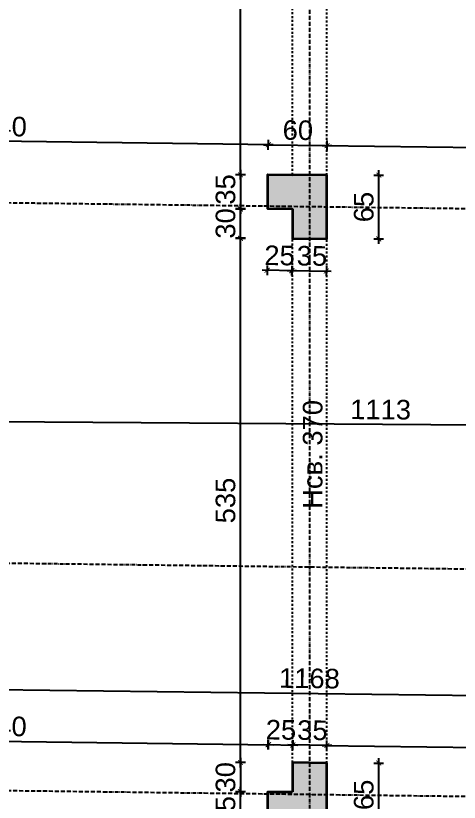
# Model space of a CAD drawing. Header units: inches. Extents: x -72385 to 39588, y -6525 to 66685.
# Drawn here: x -42025 to -41572, y 8767 to 9570 of the extents above; entities that cross this region are included whole.
import ezdxf

# ---------------------------------------------------------------- set-up
doc = ezdxf.new("R2010")
doc.units = ezdxf.units.IN
doc.header["$MEASUREMENT"] = 0
doc.linetypes.add('DashDot', pattern=[0.6, 0.4, -0.1, 0, -0.1])
doc.linetypes.add('Hidden', pattern=[0.4, 0.2, -0.2])
for name, color, linetype, lineweight in [('Линия на разрез', 252, 'DashDot', 25), ('Надписи Hсв', 252, 'Continuous', 25), ('Надписи коти вътрешни', 252, 'Continuous', 25), ('Оси', 252, 'DashDot', 25), ('Пунктир', 253, 'Hidden', 25), ('Разрезни линии', 7, 'Continuous', 35), ('Щрих стени', 254, 'Continuous', 25)]:
    doc.layers.add(name, color=color, linetype=linetype, lineweight=lineweight)
doc.styles.add('Arial Regular', font='arial.ttf')
doc.styles.get("Standard").update_dxf_attribs({"font": 'arial.ttf'})
doc.dimstyles.new('Annotative', dxfattribs={"dimscale": 0, "dimtxt": 20, "dimasz": 5, "dimexe": 5, "dimexo": 5, "dimgap": 5, "dimtad": 1, "dimdec": 0, "dimzin": 0, "dimdsep": 46, "dimtxsty": 'Standard', "dimblk": 'ARCHTICK', "dimcen": 5, "dimdle": 5, "dimadec": 0, "dimazin": 0, "dimtfac": 1, "dimtdec": 0, "dimtofl": 0, "dimtmove": 0, "dimatfit": 3, "dimldrblk": 'ARCHTICK', "dimfxl": 5, "dimfxlon": 1, "dimtolj": 1, "dimtzin": 0, "dimarcsym": 1})

# ---------------------------------------------------------------- blocks, each defined once
blk = doc.blocks.new('_ArchTick')
at = {"color": 0, "linetype": 'ByBlock', "const_width": 0.15}
blk.add_lwpolyline([(-0.5, -0.5), (0.5, 0.5)], dxfattribs=at)
blk = doc.blocks.new('*D1532')
at = {"layer": 'Defpoints', "color": 0, "ltscale": 50, "transparency": 16777216}
for p in [(-41707.34, 8807.32), (-41654.2, 8807.32), (-41707.34, 8742.32)]:
    blk.add_point(p, dxfattribs=at)
at = {"layer": 'Надписи коти вътрешни', "color": 0, "lineweight": -2, "ltscale": 50, "transparency": 16777216}
for p, q in [((-41654.2, 8737.32), (-41654.2, 8812.32)), ((-41659.2, 8807.32), (-41649.2, 8807.32)), ((-41659.2, 8742.32), (-41649.2, 8742.32))]:
    blk.add_line(p, q, dxfattribs=at)
at = {"layer": 'Надписи коти вътрешни', "color": 0, "lineweight": -2, "ltscale": 50, "transparency": 16777216, "xscale": 5, "yscale": 5, "zscale": 5}
for p, rotation in [((-41654.2, 8807.32), 90), ((-41654.2, 8742.32), 270)]:
    blk.add_blockref('_ArchTick', p, dxfattribs=dict(at, rotation=rotation))
at = {"layer": 'Надписи коти вътрешни', "color": 0, "ltscale": 50, "transparency": 16777216, "insert": (-41669.41, 8774.82), "char_height": 20, "attachment_point": 5, "rotation": 90}
blk.add_mtext('\\A1;65', dxfattribs=at)
blk = doc.blocks.new('*D1534')
at = {"layer": 'Defpoints', "color": 0, "ltscale": 50, "transparency": 16777216}
for p in [(-41795.34, 8778.08), (-41767.34, 8778.08), (-41767.34, 8743.08)]:
    blk.add_point(p, dxfattribs=at)
at = {"layer": 'Надписи коти вътрешни', "color": 0, "lineweight": -2, "ltscale": 50, "transparency": 16777216}
for p, q in [((-41790.34, 8778.08), (-41800.34, 8778.08)), ((-41795.34, 8738.08), (-41795.34, 8783.08)), ((-41790.34, 8743.08), (-41800.34, 8743.08))]:
    blk.add_line(p, q, dxfattribs=at)
at = {"layer": 'Надписи коти вътрешни', "color": 0, "lineweight": -2, "ltscale": 50, "transparency": 16777216, "xscale": 5, "yscale": 5, "zscale": 5}
for p, rotation in [((-41795.34, 8778.08), 90), ((-41795.34, 8743.08), 270)]:
    blk.add_blockref('_ArchTick', p, dxfattribs=dict(at, rotation=rotation))
at = {"layer": 'Надписи коти вътрешни', "color": 0, "ltscale": 50, "transparency": 16777216, "insert": (-41810.56, 8758.08), "char_height": 20, "attachment_point": 5, "rotation": 90}
blk.add_mtext('\\A1;35', dxfattribs=at)
blk = doc.blocks.new('*D1535')
at = {"layer": 'Defpoints', "color": 0, "ltscale": 50, "transparency": 16777216}
for p in [(-41742.34, 8807.77), (-41795.34, 8777.76), (-41742.34, 8777.76)]:
    blk.add_point(p, dxfattribs=at)
at = {"layer": 'Надписи коти вътрешни', "color": 0, "lineweight": -2, "ltscale": 50, "transparency": 16777216}
for p, q in [((-41795.34, 8812.77), (-41795.34, 8772.76)), ((-41790.34, 8807.77), (-41800.34, 8807.77)), ((-41790.34, 8777.76), (-41800.34, 8777.76))]:
    blk.add_line(p, q, dxfattribs=at)
at = {"layer": 'Надписи коти вътрешни', "color": 0, "lineweight": -2, "ltscale": 50, "transparency": 16777216, "xscale": 5, "yscale": 5, "zscale": 5}
for p, rotation in [((-41795.34, 8807.77), 90), ((-41795.34, 8777.76), 270)]:
    blk.add_blockref('_ArchTick', p, dxfattribs=dict(at, rotation=rotation))
at = {"layer": 'Надписи коти вътрешни', "color": 0, "ltscale": 50, "transparency": 16777216, "insert": (-41810.56, 8792.77), "char_height": 20, "attachment_point": 5, "rotation": 90}
blk.add_mtext('\\A1;30', dxfattribs=at)
blk = doc.blocks.new('*D1536')
at = {"layer": 'Defpoints', "color": 0, "ltscale": 50, "transparency": 16777216}
for p in [(-41795.34, 9342.81), (-41742.34, 9342.81), (-41742.34, 8807.77)]:
    blk.add_point(p, dxfattribs=at)
at = {"layer": 'Надписи коти вътрешни', "color": 0, "lineweight": -2, "ltscale": 50, "transparency": 16777216}
for p, q in [((-41795.34, 8802.77), (-41795.34, 9347.81)), ((-41790.34, 9342.81), (-41800.34, 9342.81)), ((-41790.34, 8807.77), (-41800.34, 8807.77))]:
    blk.add_line(p, q, dxfattribs=at)
at = {"layer": 'Надписи коти вътрешни', "color": 0, "lineweight": -2, "ltscale": 50, "transparency": 16777216, "xscale": 5, "yscale": 5, "zscale": 5}
for p, rotation in [((-41795.34, 9342.81), 90), ((-41795.34, 8807.77), 270)]:
    blk.add_blockref('_ArchTick', p, dxfattribs=dict(at, rotation=rotation))
at = {"layer": 'Надписи коти вътрешни', "color": 0, "ltscale": 50, "transparency": 16777216, "insert": (-41810.56, 9075.29), "char_height": 20, "attachment_point": 5, "rotation": 90}
blk.add_mtext('\\A1;535', dxfattribs=at)
blk = doc.blocks.new('*D1538')
at = {"layer": 'Defpoints', "color": 0, "ltscale": 50, "transparency": 16777216}
for p in [(-41707.34, 9407.37), (-41654.2, 9407.37), (-41707.34, 9342.36)]:
    blk.add_point(p, dxfattribs=at)
at = {"layer": 'Надписи коти вътрешни', "color": 0, "lineweight": -2, "ltscale": 50, "transparency": 16777216}
for p, q in [((-41654.2, 9337.36), (-41654.2, 9412.37)), ((-41659.2, 9407.37), (-41649.2, 9407.37)), ((-41659.2, 9342.36), (-41649.2, 9342.36))]:
    blk.add_line(p, q, dxfattribs=at)
at = {"layer": 'Надписи коти вътрешни', "color": 0, "lineweight": -2, "ltscale": 50, "transparency": 16777216, "xscale": 5, "yscale": 5, "zscale": 5}
for p, rotation in [((-41654.2, 9407.37), 90), ((-41654.2, 9342.36), 270)]:
    blk.add_blockref('_ArchTick', p, dxfattribs=dict(at, rotation=rotation))
at = {"layer": 'Надписи коти вътрешни', "color": 0, "ltscale": 50, "transparency": 16777216, "insert": (-41669.41, 9374.87), "char_height": 20, "attachment_point": 5, "rotation": 90}
blk.add_mtext('\\A1;65', dxfattribs=at)
blk = doc.blocks.new('*D1539')
at = {"layer": 'Defpoints', "color": 0, "ltscale": 50, "transparency": 16777216}
for p in [(-41795.34, 9373.13), (-41767.4, 9373.13), (-41767.34, 9343.13)]:
    blk.add_point(p, dxfattribs=at)
at = {"layer": 'Надписи коти вътрешни', "color": 0, "lineweight": -2, "ltscale": 50, "transparency": 16777216}
for p, q in [((-41795.34, 9338.13), (-41795.34, 9378.13)), ((-41790.34, 9373.13), (-41800.34, 9373.13)), ((-41790.34, 9343.13), (-41800.34, 9343.13))]:
    blk.add_line(p, q, dxfattribs=at)
at = {"layer": 'Надписи коти вътрешни', "color": 0, "lineweight": -2, "ltscale": 50, "transparency": 16777216, "xscale": 5, "yscale": 5, "zscale": 5}
for p, rotation in [((-41795.34, 9373.13), 90), ((-41795.34, 9343.13), 270)]:
    blk.add_blockref('_ArchTick', p, dxfattribs=dict(at, rotation=rotation))
at = {"layer": 'Надписи коти вътрешни', "color": 0, "ltscale": 50, "transparency": 16777216, "insert": (-41810.56, 9358.13), "char_height": 20, "attachment_point": 5, "rotation": 90}
blk.add_mtext('\\A1;30', dxfattribs=at)
blk = doc.blocks.new('*D1540')
at = {"layer": 'Defpoints', "color": 0, "ltscale": 50, "transparency": 16777216}
for p in [(-41742.34, 9407.82), (-41795.34, 9372.81), (-41742.4, 9372.81)]:
    blk.add_point(p, dxfattribs=at)
at = {"layer": 'Надписи коти вътрешни', "color": 0, "lineweight": -2, "ltscale": 50, "transparency": 16777216}
for p, q in [((-41795.34, 9412.82), (-41795.34, 9367.81)), ((-41790.34, 9407.82), (-41800.34, 9407.82)), ((-41790.34, 9372.81), (-41800.34, 9372.81))]:
    blk.add_line(p, q, dxfattribs=at)
at = {"layer": 'Надписи коти вътрешни', "color": 0, "lineweight": -2, "ltscale": 50, "transparency": 16777216, "xscale": 5, "yscale": 5, "zscale": 5}
for p, rotation in [((-41795.34, 9407.82), 90), ((-41795.34, 9372.81), 270)]:
    blk.add_blockref('_ArchTick', p, dxfattribs=dict(at, rotation=rotation))
at = {"layer": 'Надписи коти вътрешни', "color": 0, "ltscale": 50, "transparency": 16777216, "insert": (-41810.56, 9392.81), "char_height": 20, "attachment_point": 5, "rotation": 90}
blk.add_mtext('\\A1;35', dxfattribs=at)
blk = doc.blocks.new('*D1541')
at = {"layer": 'Defpoints', "color": 0, "ltscale": 50, "transparency": 16777216}
for p in [(-41795.34, 9932.86), (-41742.46, 9932.86), (-41742.34, 9407.82)]:
    blk.add_point(p, dxfattribs=at)
at = {"layer": 'Надписи коти вътрешни', "color": 0, "lineweight": -2, "ltscale": 50, "transparency": 16777216}
for p, q in [((-41790.34, 9932.86), (-41800.34, 9932.86)), ((-41795.34, 9402.82), (-41795.34, 9937.86)), ((-41790.34, 9407.82), (-41800.34, 9407.82))]:
    blk.add_line(p, q, dxfattribs=at)
at = {"layer": 'Надписи коти вътрешни', "color": 0, "lineweight": -2, "ltscale": 50, "transparency": 16777216, "xscale": 5, "yscale": 5, "zscale": 5}
for p, rotation in [((-41795.34, 9932.86), 90), ((-41795.34, 9407.82), 270)]:
    blk.add_blockref('_ArchTick', p, dxfattribs=dict(at, rotation=rotation))
at = {"layer": 'Надписи коти вътрешни', "color": 0, "ltscale": 50, "transparency": 16777216, "insert": (-41810.56, 9670.34), "char_height": 20, "attachment_point": 5, "rotation": 90}
blk.add_mtext('\\A1;525', dxfattribs=at)
blk = doc.blocks.new('*D5398')
at = {"layer": 'Defpoints', "color": 0, "ltscale": 50, "transparency": 16777216}
for p in [(-41767.11, 8826.06), (-42307.34, 8814.96), (-41767.34, 8808.09)]:
    blk.add_point(p, dxfattribs=at)
at = {"layer": 'Надписи коти вътрешни', "color": 0, "lineweight": -2, "ltscale": 50, "transparency": 16777216}
for p, q in [((-42312.11, 8833), (-41762.11, 8826)), ((-42307.17, 8827.93), (-42307.04, 8837.93)), ((-41767.17, 8821.06), (-41767.04, 8831.06))]:
    blk.add_line(p, q, dxfattribs=at)
at = {"layer": 'Надписи коти вътрешни', "color": 0, "lineweight": -2, "ltscale": 50, "transparency": 16777216, "xscale": 5, "yscale": 5, "zscale": 5}
for p, rotation in [((-42307.11, 8832.93), 179.2706286525482), ((-41767.11, 8826.06), 359.2706286525482)]:
    blk.add_blockref('_ArchTick', p, dxfattribs=dict(at, rotation=rotation))
at = {"layer": 'Надписи коти вътрешни', "color": 0, "ltscale": 50, "transparency": 16777216, "insert": (-42036.91, 8844.71), "char_height": 20, "attachment_point": 5, "rotation": 359.27063}
blk.add_mtext('\\A1;540', dxfattribs=at)
blk = doc.blocks.new('*D1604')
at = {"layer": 'Defpoints', "color": 0, "ltscale": 50, "transparency": 16777216}
for p in [(-41742.11, 8825.74), (-41742.34, 8807.77), (-41707.34, 8807.32)]:
    blk.add_point(p, dxfattribs=at)
at = {"layer": 'Надписи коти вътрешни', "color": 0, "lineweight": -2, "ltscale": 50, "transparency": 16777216}
for p, q in [((-41702.11, 8825.23), (-41747.11, 8825.8)), ((-41742.17, 8820.74), (-41742.04, 8830.74)), ((-41707.17, 8820.3), (-41707.04, 8830.29))]:
    blk.add_line(p, q, dxfattribs=at)
at = {"layer": 'Надписи коти вътрешни', "color": 0, "lineweight": -2, "ltscale": 50, "transparency": 16777216, "xscale": 5, "yscale": 5, "zscale": 5}
for p, rotation in [((-41742.11, 8825.74), 179.2706286525401), ((-41707.11, 8825.29), 359.2706286525402)]:
    blk.add_blockref('_ArchTick', p, dxfattribs=dict(at, rotation=rotation))
at = {"layer": 'Надписи коти вътрешни', "color": 0, "ltscale": 50, "transparency": 16777216, "insert": (-41721.91, 8840.7), "char_height": 20, "attachment_point": 5, "rotation": 359.27063}
blk.add_mtext('\\A1;35', dxfattribs=at)
blk = doc.blocks.new('*D1605')
at = {"layer": 'Defpoints', "color": 0, "ltscale": 50, "transparency": 16777216}
for p in [(-41741.73, 8825.74), (-41767.34, 8778.08), (-41742.34, 8777.76)]:
    blk.add_point(p, dxfattribs=at)
at = {"layer": 'Надписи коти вътрешни', "color": 0, "lineweight": -2, "ltscale": 50, "transparency": 16777216}
for p, q in [((-41771.73, 8826.12), (-41736.73, 8825.67)), ((-41766.79, 8821.05), (-41766.66, 8831.05)), ((-41741.79, 8820.74), (-41741.66, 8830.74))]:
    blk.add_line(p, q, dxfattribs=at)
at = {"layer": 'Надписи коти вътрешни', "color": 0, "lineweight": -2, "ltscale": 50, "transparency": 16777216, "xscale": 5, "yscale": 5, "zscale": 5}
for p, rotation in [((-41766.73, 8826.05), 179.2706286525377), ((-41741.73, 8825.74), 359.2706286525377)]:
    blk.add_blockref('_ArchTick', p, dxfattribs=dict(at, rotation=rotation))
at = {"layer": 'Надписи коти вътрешни', "color": 0, "ltscale": 50, "transparency": 16777216, "insert": (-41754.03, 8841.1), "char_height": 20, "attachment_point": 5, "rotation": 359.27063}
blk.add_mtext('\\A1;25', dxfattribs=at)
blk = doc.blocks.new('*D1606')
at = {"layer": 'Defpoints', "color": 0, "ltscale": 50, "transparency": 16777216}
for p in [(-41147.11, 8818.17), (-41707.34, 8807.32), (-41147.34, 8800.19)]:
    blk.add_point(p, dxfattribs=at)
at = {"layer": 'Надписи коти вътрешни', "color": 0, "lineweight": -2, "ltscale": 50, "transparency": 16777216}
for p, q in [((-41712.11, 8825.36), (-41142.11, 8818.1)), ((-41707.17, 8820.3), (-41707.04, 8830.29)), ((-41147.17, 8813.17), (-41147.04, 8823.17))]:
    blk.add_line(p, q, dxfattribs=at)
at = {"layer": 'Надписи коти вътрешни', "color": 0, "lineweight": -2, "ltscale": 50, "transparency": 16777216, "xscale": 5, "yscale": 5, "zscale": 5}
for p, rotation in [((-41707.11, 8825.29), 179.2706286525477), ((-41147.11, 8818.17), 359.2706286525477)]:
    blk.add_blockref('_ArchTick', p, dxfattribs=dict(at, rotation=rotation))
at = {"layer": 'Надписи коти вътрешни', "color": 0, "ltscale": 50, "transparency": 16777216, "insert": (-41426.91, 8836.94), "char_height": 20, "attachment_point": 5, "rotation": 359.27063}
blk.add_mtext('\\A1;560', dxfattribs=at)
blk = doc.blocks.new('*D4152')
at = {"layer": 'Defpoints', "color": 0, "ltscale": 50, "transparency": 16777216}
for p in [(-41706.95, 9437.65), (-41767.34, 9408.13), (-41707.34, 9407.37)]:
    blk.add_point(p, dxfattribs=at)
at = {"layer": 'Надписи коти вътрешни', "color": 0, "lineweight": -2, "ltscale": 50, "transparency": 16777216}
for p, q in [((-41767.02, 9433.42), (-41766.89, 9443.42)), ((-41707.02, 9432.66), (-41706.89, 9442.65)), ((-41771.95, 9438.48), (-41701.95, 9437.59))]:
    blk.add_line(p, q, dxfattribs=at)
at = {"layer": 'Надписи коти вътрешни', "color": 0, "lineweight": -2, "ltscale": 50, "transparency": 16777216, "xscale": 5, "yscale": 5, "zscale": 5}
for p, rotation in [((-41766.95, 9438.42), 179.270628652546), ((-41706.95, 9437.65), 359.2706286525461)]:
    blk.add_blockref('_ArchTick', p, dxfattribs=dict(at, rotation=rotation))
at = {"layer": 'Надписи коти вътрешни', "color": 0, "ltscale": 50, "transparency": 16777216, "insert": (-41736.76, 9453.25), "char_height": 20, "attachment_point": 5, "rotation": 359.27063}
blk.add_mtext('\\A1;60', dxfattribs=at)
blk = doc.blocks.new('*D1608')
at = {"layer": 'Defpoints', "color": 0, "ltscale": 50, "transparency": 16777216}
for p in [(-41767.34, 9373.13), (-41742.34, 9372.81), (-41768.14, 9310.29)]:
    blk.add_point(p, dxfattribs=at)
at = {"layer": 'Надписи коти вътрешни', "color": 0, "lineweight": -2, "ltscale": 50, "transparency": 16777216}
for p, q in [((-41768.07, 9315.29), (-41768.2, 9305.29)), ((-41743.07, 9314.97), (-41743.2, 9304.97)), ((-41738.14, 9309.9), (-41773.14, 9310.35))]:
    blk.add_line(p, q, dxfattribs=at)
at = {"layer": 'Надписи коти вътрешни', "color": 0, "lineweight": -2, "ltscale": 50, "transparency": 16777216, "xscale": 5, "yscale": 5, "zscale": 5}
for p, rotation in [((-41768.14, 9310.29), 179.270628652546), ((-41743.14, 9309.97), 359.2706286525461)]:
    blk.add_blockref('_ArchTick', p, dxfattribs=dict(at, rotation=rotation))
at = {"layer": 'Надписи коти вътрешни', "color": 0, "ltscale": 50, "transparency": 16777216, "insert": (-41755.44, 9325.34), "char_height": 20, "attachment_point": 5, "rotation": 359.27063}
blk.add_mtext('\\A1;25', dxfattribs=at)
blk = doc.blocks.new('*D1609')
at = {"layer": 'Defpoints', "color": 0, "ltscale": 50, "transparency": 16777216}
for p in [(-41742.34, 9342.81), (-41707.34, 9342.36), (-41707.76, 9309.52)]:
    blk.add_point(p, dxfattribs=at)
at = {"layer": 'Надписи коти вътрешни', "color": 0, "lineweight": -2, "ltscale": 50, "transparency": 16777216}
for p, q in [((-41742.69, 9314.96), (-41742.82, 9304.96)), ((-41707.69, 9314.52), (-41707.82, 9304.52)), ((-41747.76, 9310.03), (-41702.76, 9309.45))]:
    blk.add_line(p, q, dxfattribs=at)
at = {"layer": 'Надписи коти вътрешни', "color": 0, "lineweight": -2, "ltscale": 50, "transparency": 16777216, "xscale": 5, "yscale": 5, "zscale": 5}
for p, rotation in [((-41742.76, 9309.96), 179.2706286525461), ((-41707.76, 9309.52), 359.2706286525461)]:
    blk.add_blockref('_ArchTick', p, dxfattribs=dict(at, rotation=rotation))
at = {"layer": 'Надписи коти вътрешни', "color": 0, "ltscale": 50, "transparency": 16777216, "insert": (-41722.39, 9324.92), "char_height": 20, "attachment_point": 5, "rotation": 359.27063}
blk.add_mtext('\\A1;35', dxfattribs=at)
blk = doc.blocks.new('*D4158')
at = {"layer": 'Defpoints', "color": 0, "ltscale": 50, "transparency": 16777216}
for p in [(-42306.95, 9445.29), (-42307.34, 9415.01), (-41767.34, 9408.13)]:
    blk.add_point(p, dxfattribs=at)
at = {"layer": 'Надписи коти вътрешни', "color": 0, "lineweight": -2, "ltscale": 50, "transparency": 16777216}
for p, q in [((-42307.02, 9440.29), (-42306.89, 9450.29)), ((-41761.95, 9438.36), (-42311.95, 9445.36)), ((-41767.02, 9433.42), (-41766.89, 9443.42))]:
    blk.add_line(p, q, dxfattribs=at)
at = {"layer": 'Надписи коти вътрешни', "color": 0, "lineweight": -2, "ltscale": 50, "transparency": 16777216, "xscale": 5, "yscale": 5, "zscale": 5}
for p, rotation in [((-42306.95, 9445.29), 179.2706286525474), ((-41766.95, 9438.42), 359.2706286525474)]:
    blk.add_blockref('_ArchTick', p, dxfattribs=dict(at, rotation=rotation))
at = {"layer": 'Надписи коти вътрешни', "color": 0, "ltscale": 50, "transparency": 16777216, "insert": (-42036.76, 9457.07), "char_height": 20, "attachment_point": 5, "rotation": 359.27063}
blk.add_mtext('\\A1;540', dxfattribs=at)
blk = doc.blocks.new('*D1610')
at = {"layer": 'Defpoints', "color": 0, "ltscale": 50, "transparency": 16777216}
for p in [(-41146.95, 9430.53), (-41707.34, 9407.37), (-41147.34, 9400.24)]:
    blk.add_point(p, dxfattribs=at)
at = {"layer": 'Надписи коти вътрешни', "color": 0, "lineweight": -2, "ltscale": 50, "transparency": 16777216}
for p, q in [((-41707.02, 9432.66), (-41706.89, 9442.65)), ((-41711.95, 9437.72), (-41141.95, 9430.46)), ((-41147.02, 9425.53), (-41146.89, 9435.53))]:
    blk.add_line(p, q, dxfattribs=at)
at = {"layer": 'Надписи коти вътрешни', "color": 0, "lineweight": -2, "ltscale": 50, "transparency": 16777216, "xscale": 5, "yscale": 5, "zscale": 5}
for p, rotation in [((-41706.95, 9437.65), 179.2706286525477), ((-41146.95, 9430.53), 359.2706286525477)]:
    blk.add_blockref('_ArchTick', p, dxfattribs=dict(at, rotation=rotation))
at = {"layer": 'Надписи коти вътрешни', "color": 0, "ltscale": 50, "transparency": 16777216, "insert": (-41426.76, 9449.3), "char_height": 20, "attachment_point": 5, "rotation": 359.27063}
blk.add_mtext('\\A1;560', dxfattribs=at)
blk = doc.blocks.new('*D4530')
at = {"layer": 'Defpoints', "color": 0, "ltscale": 50, "transparency": 16777216}
for p in [(-41141.44, 8870.99), (-42309.84, 8814.99), (-41142.34, 8800.13)]:
    blk.add_point(p, dxfattribs=at)
at = {"layer": 'Надписи коти вътрешни', "color": 0, "lineweight": -2, "ltscale": 50, "transparency": 16777216}
for p, q in [((-42309, 8880.86), (-42308.87, 8890.86)), ((-42313.93, 8885.92), (-41136.44, 8870.93)), ((-41141.5, 8865.99), (-41141.37, 8875.99))]:
    blk.add_line(p, q, dxfattribs=at)
at = {"layer": 'Надписи коти вътрешни', "color": 0, "lineweight": -2, "ltscale": 50, "transparency": 16777216, "xscale": 5, "yscale": 5, "zscale": 5}
for p, rotation in [((-42308.94, 8885.86), 179.2706286525475), ((-41141.44, 8870.99), 359.2706286525474)]:
    blk.add_blockref('_ArchTick', p, dxfattribs=dict(at, rotation=rotation))
at = {"layer": 'Надписи коти вътрешни', "color": 0, "ltscale": 50, "transparency": 16777216, "insert": (-41724.99, 8893.64), "char_height": 20, "attachment_point": 5, "rotation": 359.27063}
blk.add_mtext('\\A1;1168', dxfattribs=at)
blk = doc.blocks.new('*D8263')
at = {"layer": 'Defpoints', "color": 0, "ltscale": 50, "transparency": 16777216}
for p in [(-42308.97, 9157.41), (-42309.84, 9033.63), (-41197.34, 9025.85)]:
    blk.add_point(p, dxfattribs=at)
at = {"layer": 'Надписи коти вътрешни', "color": 0, "lineweight": -2, "ltscale": 50, "transparency": 16777216}
for p, q in [((-42309.01, 9152.41), (-42308.94, 9162.41)), ((-41191.47, 9149.6), (-42313.97, 9157.45)), ((-41196.51, 9144.63), (-41196.44, 9154.63))]:
    blk.add_line(p, q, dxfattribs=at)
at = {"layer": 'Надписи коти вътрешни', "color": 0, "lineweight": -2, "ltscale": 50, "transparency": 16777216, "xscale": 5, "yscale": 5, "zscale": 5}
for p, rotation in [((-42308.97, 9157.41), 179.5992927569844), ((-41196.47, 9149.63), 359.5992927569844)]:
    blk.add_blockref('_ArchTick', p, dxfattribs=dict(at, rotation=rotation))
at = {"layer": 'Надписи коти вътрешни', "color": 0, "ltscale": 50, "transparency": 16777216, "insert": (-41652.31, 9168.04), "char_height": 20, "attachment_point": 5, "rotation": 359.59929}
blk.add_mtext('\\A1;1113', dxfattribs=at)

msp = doc.modelspace()

# ---------------------------------------------------------------- hatches: boundary and pattern name
at = {"layer": 'Щрих стени', "ltscale": 10}
h = msp.add_hatch(color=256, dxfattribs=at)
h.dxf.hatch_style = 1
h.paths.add_polyline_path([(-42007.34, 8196.09), (-42042.34, 8196.54), (-42042.34, 8161.53), (-42007.34, 8161.09)])
h.paths.add_polyline_path([(-41707.34, 8217.27), (-41742.34, 8217.72), (-41742.34, 8157.71), (-41707.34, 8157.27)])
h.paths.add_polyline_path([(-41407.34, 8188.45), (-41442.34, 8188.9), (-41442.34, 8153.9), (-41407.34, 8153.45)])
h.paths.add_polyline_path([(-41707.34, 8807.32), (-41742.34, 8807.77), (-41742.34, 8777.76), (-41767.34, 8778.08), (-41767.34, 8743.08), (-41742.34, 8742.76), (-41707.34, 8742.32)])
h.paths.add_polyline_path([(-41707.34, 9407.37), (-41742.34, 9407.82), (-41767.34, 9408.13), (-41767.34, 9373.13), (-41742.34, 9372.81), (-41742.34, 9342.81), (-41707.34, 9342.36)])
h.paths.add_polyline_path([(-42007.34, 9996.24), (-42042.34, 9996.68), (-42042.34, 9961.68), (-42007.34, 9961.23)])
h.paths.add_polyline_path([(-41707.34, 9992.42), (-41742.34, 9992.86), (-41742.34, 9932.86), (-41707.34, 9932.41)])
h.paths.add_polyline_path([(-41407.34, 9988.6), (-41442.34, 9989.04), (-41442.34, 9954.04), (-41407.34, 9953.6)])

# ---------------------------------------------------------------- linework, layer by layer
at = {"layer": 'Линия на разрез', "ltscale": 10}
msp.add_lwpolyline([(-52477.21, 9144.44), (-41314.83, 9002.34), (-41314.83, 8502.3), (-40082.38, 8486.61)], dxfattribs=at)
at = {"layer": 'Оси', "ltscale": 10}
for p, q in [((-41724.84, 10375.17), (-41724.84, 7774.96)), ((-39839.84, 9351.09), (-52699.84, 9514.81))]:
    msp.add_line(p, q, dxfattribs=at)
msp.add_lwpolyline([(-39839.84, 8751.04), (-51384.84, 8898.02), (-51384.84, 9028.03), (-52699.84, 9044.77)], dxfattribs=at)
at = {"layer": 'Пунктир', "ltscale": 10}
for p, q in [((-41742.34, 9407.82), (-41742.34, 9932.86)), ((-41707.34, 9407.37), (-41707.34, 9932.41)), ((-41742.34, 8807.77), (-41742.34, 9342.81)), ((-41707.34, 8807.32), (-41707.34, 9342.36))]:
    msp.add_line(p, q, dxfattribs=at)
at = {"layer": 'Разрезни линии', "ltscale": 50}
for points in [[(-41742.34, 9372.81), (-41742.34, 9372.81), (-41767.34, 9373.13), (-41767.34, 9408.13), (-41742.34, 9407.82)], [(-41742.34, 9372.81), (-41742.34, 9342.81), (-41707.34, 9342.36), (-41707.34, 9407.37), (-41742.34, 9407.82)], [(-41742.34, 8742.76), (-41707.34, 8742.32), (-41707.34, 8807.32), (-41742.34, 8807.77), (-41742.34, 8777.76)], [(-41742.34, 8742.76), (-41742.34, 8742.76), (-41767.34, 8743.08), (-41767.34, 8778.08), (-41742.34, 8777.76)]]:
    msp.add_lwpolyline(points, dxfattribs=at)

# ---------------------------------------------------------------- texts
at = {"layer": 'Надписи Hсв', "ltscale": 100, "insert": (-41731.7, 9066.78), "char_height": 20, "width": 180.4891, "attachment_point": 1, "rotation": 90, "style": 'Arial Regular'}
msp.add_mtext('\\pxt8;Hсв. 370', dxfattribs=at)

# ---------------------------------------------------------------- dimensions: what is measured, and where the dimension line sits
at = {"layer": 'Надписи коти вътрешни', "ltscale": 50}
for base, p1, p2, picture, middle in [((-41795.34, 9932.86), (-41742.34, 9407.82), (-41742.46, 9932.86), '*D1541', (-41810.56, 9670.34)), ((-41654.2, 9407.37), (-41707.34, 9342.36), (-41707.34, 9407.37), '*D1538', (-41669.41, 9374.87)), ((-41795.34, 9342.81), (-41742.34, 8807.77), (-41742.34, 9342.81), '*D1536', (-41810.56, 9075.29)), ((-41654.2, 8807.32), (-41707.34, 8742.32), (-41707.34, 8807.32), '*D1532', (-41669.41, 8774.82))]:
    dim = msp.add_linear_dim(base=base, p1=p1, p2=p2, angle=90, dimstyle='Annotative', override={"dimscale": 0, "dimtix": 0, "dimtofl": 0, "dimtmove": 0, "dimatfit": 3}, dxfattribs=at)
    dim.commit()
    dim.dimension.update_dxf_attribs({"geometry": picture, "text_midpoint": middle})
for p1, p2, distance, picture, middle in [((-41767.34, 9408.13), (-42307.34, 9415.01), -30.29, '*D4158', (-42036.76, 9457.07)), ((-41767.34, 9408.13), (-41707.34, 9407.37), 30.29, '*D4152', (-41736.76, 9453.25)), ((-41707.34, 9407.37), (-41147.34, 9400.24), 30.29, '*D1610', (-41426.76, 9449.3)), ((-42309.84, 8814.99), (-41142.34, 8800.13), 70.87, '*D4530', (-41724.99, 8893.64)), ((-42307.34, 8814.96), (-41767.34, 8808.09), 17.97, '*D5398', (-42036.91, 8844.71)), ((-41707.34, 8807.32), (-41147.34, 8800.19), 17.97, '*D1606', (-41426.91, 8836.94))]:
    dim = msp.add_aligned_dim(p1=p1, p2=p2, distance=distance, dimstyle='Annotative', override={"dimscale": 0, "dimtix": 0, "dimtofl": 0, "dimtmove": 0, "dimatfit": 3}, dxfattribs=at)
    dim.commit()
    dim.dimension.update_dxf_attribs({"geometry": picture, "text_midpoint": middle})
for base, p1, p2, angle, picture, middle, dimtype in [((-41795.34, 9372.81), (-41742.34, 9407.82), (-41742.4, 9372.81), 90, '*D1540', (-41795.34, 9392.81), 128), ((-41795.34, 9373.13), (-41767.34, 9343.13), (-41767.4, 9373.13), 90, '*D1539', (-41795.34, 9358.13), 128), ((-41768.14, 9310.29), (-41742.34, 9372.81), (-41767.34, 9373.13), 179.27063, '*D1608', (-41755.64, 9310.13), 129), ((-41707.76, 9309.52), (-41742.34, 9342.81), (-41707.34, 9342.36), 359.27063, '*D1609', (-41722.59, 9309.71), 129), ((-42308.97, 9157.41), (-41197.34, 9025.85), (-42309.84, 9033.63), 179.59929, '*D8263', (-41652.42, 9152.82), 129), ((-41741.73, 8825.74), (-41767.34, 8778.08), (-41742.34, 8777.76), 359.27063, '*D1605', (-41754.23, 8825.89), 129), ((-41742.11, 8825.74), (-41707.34, 8807.32), (-41742.34, 8807.77), 179.27063, '*D1604', (-41722.11, 8825.49), 129), ((-41795.34, 8777.76), (-41742.34, 8807.77), (-41742.34, 8777.76), 90, '*D1535', (-41795.34, 8792.77), 128), ((-41795.34, 8778.08), (-41767.34, 8743.08), (-41767.34, 8778.08), 90, '*D1534', (-41795.34, 8758.08), 128)]:
    dim = msp.add_linear_dim(base=base, p1=p1, p2=p2, angle=angle, dimstyle='Annotative', override={"dimscale": 0, "dimtix": 0, "dimtofl": 0, "dimtmove": 0, "dimatfit": 3}, dxfattribs=at)
    dim.commit()
    dim.dimension.update_dxf_attribs({"geometry": picture, "text_midpoint": middle, "dimtype": dimtype})

doc.saveas('drawing.dxf')
